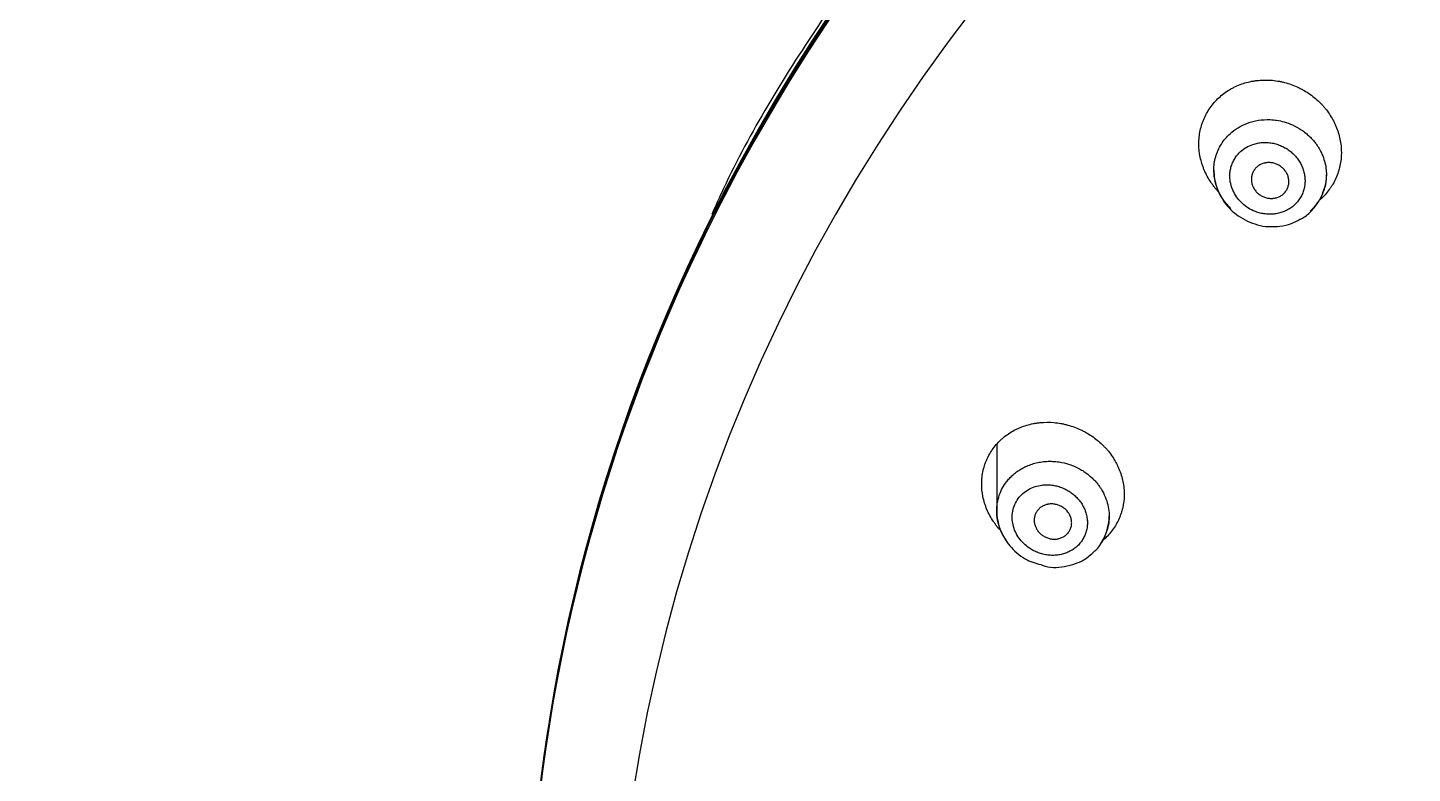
# Model space of a CAD drawing. Header units: millimetres. Extents: x 6110 to 6704, y -2661 to -1821.
# Drawn here: x 6320.92 to 6330.16, y -2167.07 to -2162.1 of the extents above; entities that cross this region are included whole.
import ezdxf

# ---------------------------------------------------------------- set-up
doc = ezdxf.new("R2010")
doc.units = ezdxf.units.MM
doc.header["$LTSCALE"] = 0.1
doc.linetypes.add('HIDDEN2', pattern=[4.7625, 3.175, -1.5875])
doc.layers.add('1', color=4, linetype='HIDDEN2', lineweight=13)
doc.layers.add('DIM', color=3, linetype='Continuous', lineweight=9)

msp = doc.modelspace()

# ---------------------------------------------------------------- hatches: boundary and pattern name
at = {"layer": 'DIM'}
h = msp.add_hatch(dxfattribs=at)
h.set_pattern_fill('ANSI31', color=2)
edge = h.paths.add_edge_path()
edge.add_line((6619.6172, -2595.9805), (6619.6172, -1962.2056))
edge.add_line((6634.6172, -1966.1101), (6619.6172, -1966.1101))
edge.add_line((6634.6172, -2610.9805), (6634.6172, -1966.1101))
edge.add_line((6634.6172, -2610.9805), (6184.4567, -2610.9805))
edge.add_line((6619.6172, -2595.9805), (6184.4567, -2595.9805))
edge.add_line((6184.4567, -2610.9805), (6184.4567, -2595.9805))

# ---------------------------------------------------------------- linework, layer by layer
at = {"layer": '1', "color": 7, "linetype": 'Continuous', "lineweight": -3}
msp.add_line((6327.384, -2164.8814), (6327.384, -2165.3202), dxfattribs=at)
for centre, major_axis, start_param, end_param in [((6338.0093, -2168.509), (-13.75, 0), 3.141606, 7.301236), ((6338.0093, -2168.5196), (-13.75, 0), 3.141627, 6.283151), ((6338.0093, -2168.5303), (-13.75, 0), 3.570041, 5.884468), ((6338.0093, -2168.4983), (13.75, 0), 0.43031, 2.719801), ((6338.0093, -2168.8384), (13.1753, 0), 4.984867, 10.723113), ((6338.0093, -2168.4983), (13.75, 0), 2.719801, 3.141519), ((6338.0093, -2168.5303), (-13.75, 0), 5.884468, 6.700528)]:
    msp.add_ellipse(centre, major_axis=major_axis, ratio=0.906308, start_param=start_param, end_param=end_param, dxfattribs=at)
for points, knots in [([(6338.0093, -2155.9663), (6337.7679, -2155.9664), (6337.0781, -2155.9829), (6335.942, -2156.0884), (6334.6189, -2156.3324), (6333.3278, -2156.6934), (6332.0816, -2157.1679), (6330.8922, -2157.7515), (6329.7713, -2158.4386), (6328.7294, -2159.2224), (6327.7775, -2160.0959), (6326.9214, -2161.0491), (6326.1826, -2162.078), (6325.7057, -2162.85), (6325.5094, -2163.2875), (6325.4841, -2163.346)], [0, 0, 0, 0, 0.045962, 0.131573, 0.217212, 0.30285, 0.38848, 0.474094, 0.559684, 0.645241, 0.730753, 0.81621, 0.901603, 0.986925, 1, 1, 1, 1]), ([(6328.8612, -2163.1921), (6328.8536, -2163.1839), (6328.8463, -2163.1755), (6328.8343, -2163.1608), (6328.8295, -2163.1546), (6328.8203, -2163.1421), (6328.8159, -2163.1358), (6328.7946, -2163.1039), (6328.7801, -2163.0771), (6328.7653, -2163.042), (6328.7625, -2163.0349), (6328.7573, -2163.0206), (6328.7548, -2163.0133), (6328.748, -2162.9916), (6328.7443, -2162.977), (6328.7352, -2162.933), (6328.7322, -2162.9034), (6328.7321, -2162.866), (6328.7323, -2162.8585), (6328.7331, -2162.8436), (6328.7337, -2162.8362), (6328.736, -2162.8142), (6328.7406, -2162.7851), (6328.7481, -2162.7567), (6328.755, -2162.7357), (6328.7574, -2162.7287), (6328.7614, -2162.7184), (6328.7628, -2162.7149), (6328.7657, -2162.7081), (6328.7671, -2162.7047), (6328.7807, -2162.6744), (6328.7955, -2162.6491), (6328.8217, -2162.6136), (6328.8311, -2162.6021), (6328.8513, -2162.5801), (6328.8619, -2162.5697), (6328.8952, -2162.5403), (6328.9194, -2162.5231), (6328.9522, -2162.5045), (6328.9589, -2162.5009), (6328.9725, -2162.4942), (6328.9793, -2162.4909), (6329.0001, -2162.4818), (6329.0283, -2162.4711), (6329.0577, -2162.4632), (6329.0801, -2162.4583), (6329.0876, -2162.4568), (6329.1029, -2162.4543), (6329.1106, -2162.4532), (6329.1489, -2162.4486), (6329.1798, -2162.4479), (6329.2261, -2162.4511), (6329.2416, -2162.4529), (6329.2649, -2162.4568), (6329.2726, -2162.4582), (6329.288, -2162.4614), (6329.2956, -2162.4632), (6329.3334, -2162.4731), (6329.3627, -2162.4836), (6329.3984, -2162.5001), (6329.4054, -2162.5036), (6329.4195, -2162.5108), (6329.4264, -2162.5146), (6329.4468, -2162.5264), (6329.4599, -2162.5349), (6329.4981, -2162.5618), (6329.5218, -2162.5819), (6329.5493, -2162.6099), (6329.5546, -2162.6156), (6329.565, -2162.6272), (6329.57, -2162.6331), (6329.5846, -2162.651), (6329.6029, -2162.6757), (6329.6187, -2162.7019), (6329.6297, -2162.7221), (6329.6332, -2162.7289), (6329.6398, -2162.7427), (6329.643, -2162.7497), (6329.6579, -2162.7848), (6329.6668, -2162.8135), (6329.676, -2162.8575), (6329.6783, -2162.8723), (6329.6806, -2162.8947), (6329.6812, -2162.9022), (6329.682, -2162.9172), (6329.6821, -2162.9246), (6329.6822, -2162.9616), (6329.6792, -2162.9909), (6329.6715, -2163.027), (6329.6698, -2163.0342), (6329.666, -2163.0485), (6329.6639, -2163.0556), (6329.657, -2163.0767), (6329.6465, -2163.1041), (6329.6331, -2163.1301), (6329.622, -2163.1491), (6329.6182, -2163.1554), (6329.61, -2163.1677), (6329.6058, -2163.1738), (6329.5838, -2163.2037), (6329.5637, -2163.2256), (6329.5412, -2163.2455)], [0, 0, 0, 0, 0.015067, 0.015067, 0.025545, 0.025545, 0.036023, 0.036023, 0.077935, 0.077935, 0.088413, 0.088413, 0.098891, 0.098891, 0.119847, 0.119847, 0.161759, 0.161759, 0.172237, 0.172237, 0.182715, 0.182715, 0.203671, 0.224627, 0.224627, 0.235105, 0.235105, 0.240344, 0.240344, 0.245583, 0.245583, 0.287495, 0.287495, 0.308452, 0.308452, 0.329408, 0.329408, 0.37132, 0.37132, 0.381798, 0.381798, 0.392276, 0.392276, 0.413232, 0.434188, 0.434188, 0.444666, 0.444666, 0.455144, 0.455144, 0.497056, 0.497056, 0.518012, 0.518012, 0.52849, 0.52849, 0.538968, 0.538968, 0.58088, 0.58088, 0.591358, 0.591358, 0.601836, 0.601836, 0.622792, 0.622792, 0.664704, 0.664704, 0.675182, 0.675182, 0.68566, 0.68566, 0.706616, 0.727572, 0.727572, 0.73805, 0.73805, 0.748528, 0.748528, 0.79044, 0.79044, 0.811396, 0.811396, 0.821874, 0.821874, 0.832352, 0.832352, 0.874264, 0.874264, 0.884742, 0.884742, 0.89522, 0.89522, 0.916176, 0.937132, 0.937132, 0.94761, 0.94761, 0.958088, 0.958088, 1, 1, 1, 1]), ([(6328.8322, -2163.0494), (6328.8322, -2163.0347), (6328.8342, -2163.0045), (6328.8435, -2162.9598), (6328.8594, -2162.9163), (6328.881, -2162.8759), (6328.9077, -2162.8391), (6328.944, -2162.8013), (6328.9928, -2162.7648), (6329.0568, -2162.7339), (6329.1294, -2162.715), (6329.1955, -2162.7112), (6329.2533, -2162.7168), (6329.3038, -2162.7277), (6329.3594, -2162.7479), (6329.4071, -2162.7741), (6329.4441, -2162.8012), (6329.4697, -2162.8238), (6329.4913, -2162.8463), (6329.5093, -2162.8682), (6329.5239, -2162.889), (6329.5357, -2162.9083), (6329.5451, -2162.9258), (6329.5576, -2162.9524), (6329.5709, -2162.9894), (6329.5802, -2163.0359), (6329.5822, -2163.0661), (6329.5822, -2163.08)], [0, 0, 0, 0, 0.039799, 0.082277, 0.124208, 0.165601, 0.206468, 0.246817, 0.305965, 0.367652, 0.431904, 0.498745, 0.535895, 0.579448, 0.6294, 0.685748, 0.717435, 0.746747, 0.773682, 0.798242, 0.820425, 0.840232, 0.857661, 0.872714, 0.918029, 0.962394, 1, 1, 1, 1]), ([(6329.368, -2163.2829), (6329.3758, -2163.2759), (6329.3902, -2163.2608), (6329.4084, -2163.2355), (6329.4226, -2163.2078), (6329.433, -2163.1785), (6329.439, -2163.1479), (6329.4406, -2163.1166), (6329.4381, -2163.0853), (6329.4312, -2163.0542), (6329.4202, -2163.0242), (6329.4055, -2162.9955), (6329.387, -2162.9687), (6329.3652, -2162.9442), (6329.3406, -2162.9224), (6329.3133, -2162.9036), (6329.2839, -2162.8883), (6329.2529, -2162.8764), (6329.2208, -2162.8685), (6329.1881, -2162.8646), (6329.1553, -2162.8647), (6329.123, -2162.8689), (6329.0867, -2162.8787), (6329.0477, -2162.8963), (6329.0136, -2162.9213), (6328.9883, -2162.9476), (6328.9702, -2162.973), (6328.9559, -2163.0007), (6328.9456, -2163.03), (6328.9396, -2163.0606), (6328.9377, -2163.0971), (6328.9425, -2163.1391), (6328.9576, -2163.1848), (6328.9812, -2163.2273), (6329.0128, -2163.2651), (6329.0509, -2163.2968), (6329.0896, -2163.3185), (6329.1257, -2163.3322), (6329.1578, -2163.3401), (6329.1905, -2163.3439), (6329.2233, -2163.3439), (6329.2556, -2163.3396), (6329.2867, -2163.3312), (6329.3163, -2163.319), (6329.3438, -2163.303), (6329.3602, -2163.29), (6329.368, -2163.2829)], [0, 0, 0, 0, 0.020941, 0.041666, 0.062587, 0.08347, 0.104175, 0.125092, 0.145896, 0.166605, 0.187584, 0.208344, 0.229058, 0.250073, 0.270853, 0.291568, 0.312561, 0.333428, 0.354137, 0.375038, 0.395999, 0.416712, 0.437532, 0.468897, 0.500115, 0.521013, 0.54175, 0.562686, 0.583551, 0.604251, 0.625144, 0.656386, 0.687563, 0.718846, 0.749999, 0.781298, 0.81245, 0.833391, 0.854111, 0.874963, 0.895882, 0.91659, 0.937464, 0.958392, 0.979104, 1, 1, 1, 1]), ([(6329.2956, -2163.2083), (6329.2897, -2163.2135), (6329.2833, -2163.2181), (6329.2731, -2163.224), (6329.2696, -2163.2258), (6329.2623, -2163.229), (6329.2585, -2163.2305), (6329.2471, -2163.2343), (6329.2393, -2163.236), (6329.2293, -2163.2373), (6329.2272, -2163.2375), (6329.2232, -2163.2378), (6329.2211, -2163.2379), (6329.215, -2163.2381), (6329.2109, -2163.238), (6329.1987, -2163.2373), (6329.1906, -2163.236), (6329.1786, -2163.233), (6329.1746, -2163.2318), (6329.1668, -2163.229), (6329.1592, -2163.226), (6329.1519, -2163.2222), (6329.1447, -2163.2181), (6329.1412, -2163.2159), (6329.131, -2163.2088), (6329.1248, -2163.2036), (6329.1162, -2163.1949), (6329.1134, -2163.1919), (6329.1082, -2163.1855), (6329.1058, -2163.1822), (6329.099, -2163.1722), (6329.0951, -2163.1652), (6329.0904, -2163.1542), (6329.0889, -2163.1504), (6329.0865, -2163.1428), (6329.0855, -2163.1389), (6329.0831, -2163.1274), (6329.0822, -2163.1196), (6329.0821, -2163.1078), (6329.0823, -2163.1039), (6329.0831, -2163.0961), (6329.0842, -2163.0885), (6329.0862, -2163.081), (6329.0885, -2163.0736), (6329.0899, -2163.07), (6329.0946, -2163.0593), (6329.0985, -2163.0526), (6329.1053, -2163.0432), (6329.1077, -2163.0402), (6329.113, -2163.0344), (6329.1158, -2163.0316), (6329.1245, -2163.0238), (6329.1308, -2163.0193), (6329.1411, -2163.0133), (6329.1447, -2163.0115), (6329.152, -2163.0083), (6329.1594, -2163.0054), (6329.1671, -2163.0032), (6329.173, -2163.0019), (6329.175, -2163.0015), (6329.179, -2163.0008), (6329.181, -2163.0005), (6329.1911, -2162.9992), (6329.1992, -2162.999), (6329.2114, -2162.9998), (6329.2155, -2163.0002), (6329.2237, -2163.0015), (6329.2277, -2163.0023), (6329.2397, -2163.0053), (6329.2474, -2163.0081), (6329.2587, -2163.0132), (6329.2624, -2163.0151), (6329.2696, -2163.0192), (6329.2731, -2163.0214), (6329.2832, -2163.0284), (6329.2894, -2163.0337), (6329.301, -2163.0454), (6329.3062, -2163.0516), (6329.313, -2163.0616), (6329.3151, -2163.0651), (6329.319, -2163.0721), (6329.3208, -2163.0758), (6329.3255, -2163.0868), (6329.3279, -2163.0944), (6329.3304, -2163.1059), (6329.331, -2163.1098), (6329.3319, -2163.1177), (6329.3321, -2163.1216), (6329.3322, -2163.1333), (6329.3315, -2163.141), (6329.3291, -2163.1525), (6329.3281, -2163.1563), (6329.3258, -2163.1637), (6329.3244, -2163.1673), (6329.3198, -2163.1778), (6329.3159, -2163.1845), (6329.3067, -2163.1972), (6329.3015, -2163.203), (6329.2956, -2163.2083)], [0, 0, 0, 0, 0.03125, 0.03125, 0.046875, 0.046875, 0.0625, 0.0625, 0.09375, 0.09375, 0.101563, 0.101563, 0.109375, 0.109375, 0.125, 0.125, 0.15625, 0.15625, 0.171875, 0.171875, 0.1875, 0.203125, 0.203125, 0.21875, 0.21875, 0.25, 0.25, 0.265625, 0.265625, 0.28125, 0.28125, 0.3125, 0.3125, 0.328125, 0.328125, 0.34375, 0.34375, 0.375, 0.375, 0.390625, 0.390625, 0.40625, 0.421875, 0.421875, 0.4375, 0.4375, 0.46875, 0.46875, 0.484375, 0.484375, 0.5, 0.5, 0.53125, 0.53125, 0.546875, 0.546875, 0.5625, 0.578125, 0.578125, 0.585938, 0.585938, 0.59375, 0.59375, 0.625, 0.625, 0.640625, 0.640625, 0.65625, 0.65625, 0.6875, 0.6875, 0.703125, 0.703125, 0.71875, 0.71875, 0.75, 0.75, 0.78125, 0.78125, 0.796875, 0.796875, 0.8125, 0.8125, 0.84375, 0.84375, 0.859375, 0.859375, 0.875, 0.875, 0.90625, 0.90625, 0.921875, 0.921875, 0.9375, 0.9375, 0.96875, 0.96875, 1, 1, 1, 1]), ([(6328.9444, -2163.3049), (6328.9443, -2163.3049), (6328.9365, -2163.2974), (6328.9219, -2163.2821), (6328.9026, -2163.2581), (6328.8859, -2163.2338), (6328.8719, -2163.2093), (6328.8603, -2163.1851), (6328.851, -2163.1612), (6328.8438, -2163.1379), (6328.8385, -2163.1153), (6328.8349, -2163.0936), (6328.8328, -2163.0729), (6328.8322, -2163.0583), (6328.8322, -2163.0506), (6328.8322, -2163.0494)], [0, 0, 0, 0, 0.00077, 0.110256, 0.215777, 0.317336, 0.414932, 0.508566, 0.59824, 0.683954, 0.765709, 0.843508, 0.917351, 0.987242, 1, 1, 1, 1]), ([(6328.8322, -2163.0497), (6328.8327, -2163.0875), (6328.8444, -2163.1621), (6328.8991, -2163.2706), (6328.9933, -2163.3632), (6329.0999, -2163.4105), (6329.1741, -2163.4268), (6329.2019, -2163.4258), (6329.205, -2163.4256)], [0, 0, 0, 0, 0.191923, 0.397683, 0.618749, 0.857429, 0.983859, 1, 1, 1, 1]), ([(6329.5822, -2163.08), (6329.5822, -2163.0821), (6329.582, -2163.0999), (6329.579, -2163.1329), (6329.5717, -2163.1635), (6329.5669, -2163.1787), (6329.5667, -2163.1793)], [0, 0, 0, 0, 0.063487, 0.527256, 0.980863, 1, 1, 1, 1]), ([(6329.4057, -2163.3775), (6329.4115, -2163.3749), (6329.4426, -2163.3601), (6329.49, -2163.3173), (6329.5389, -2163.2534), (6329.5582, -2163.2052), (6329.5648, -2163.182)], [0, 0, 0, 0, 0.071724, 0.393676, 0.723461, 1, 1, 1, 1]), ([(6329.5667, -2163.1793), (6329.5623, -2163.1929), (6329.5517, -2163.2198), (6329.5306, -2163.2576), (6329.5047, -2163.2922), (6329.4848, -2163.3128), (6329.4743, -2163.3224)], [0, 0, 0, 0, 0.250328, 0.506046, 0.755917, 1, 1, 1, 1]), ([(6329.205, -2163.4256), (6329.2278, -2163.4269), (6329.2766, -2163.4253), (6329.3455, -2163.409), (6329.3877, -2163.3884), (6329.4057, -2163.3775)], [0, 0, 0, 0, 0.319402, 0.697878, 1, 1, 1, 1]), ([(6327.4027, -2165.4447), (6327.3981, -2165.4395), (6327.3937, -2165.4342), (6327.3845, -2165.4229), (6327.3797, -2165.4167), (6327.3705, -2165.4042), (6327.3661, -2165.3979), (6327.3449, -2165.3661), (6327.3305, -2165.3394), (6327.3159, -2165.3047), (6327.3132, -2165.2976), (6327.308, -2165.2834), (6327.3056, -2165.2762), (6327.2989, -2165.2546), (6327.2953, -2165.2402), (6327.2866, -2165.1967), (6327.2837, -2165.1674), (6327.2841, -2165.1307), (6327.2843, -2165.1233), (6327.2852, -2165.1086), (6327.2859, -2165.1013), (6327.2884, -2165.0797), (6327.2933, -2165.0511), (6327.3012, -2165.0234), (6327.3082, -2165.0029), (6327.3108, -2164.9961), (6327.3163, -2164.9827), (6327.3192, -2164.976), (6327.3347, -2164.9432), (6327.3498, -2164.9187), (6327.3763, -2164.8845), (6327.3858, -2164.8735), (6327.4011, -2164.8577), (6327.4063, -2164.8525), (6327.417, -2164.8426), (6327.4225, -2164.8378), (6327.4505, -2164.8144), (6327.4748, -2164.798), (6327.5076, -2164.7805), (6327.5143, -2164.7772), (6327.5279, -2164.7708), (6327.5348, -2164.7678), (6327.5556, -2164.7593), (6327.5838, -2164.7494), (6327.6131, -2164.7422), (6327.6354, -2164.7378), (6327.643, -2164.7366), (6327.6581, -2164.7343), (6327.6658, -2164.7334), (6327.7041, -2164.7296), (6327.7348, -2164.7295), (6327.781, -2164.7335), (6327.7964, -2164.7355), (6327.8195, -2164.7396), (6327.8273, -2164.7412), (6327.8426, -2164.7446), (6327.8502, -2164.7465), (6327.8878, -2164.7567), (6327.9171, -2164.7675), (6327.9525, -2164.7842), (6327.9596, -2164.7877), (6327.9735, -2164.7951), (6327.9805, -2164.7989), (6328.0008, -2164.8108), (6328.014, -2164.8193), (6328.052, -2164.8464), (6328.0757, -2164.8665), (6328.1029, -2164.8944), (6328.1083, -2164.9001), (6328.1186, -2164.9117), (6328.1236, -2164.9176), (6328.1382, -2164.9355), (6328.1564, -2164.9601), (6328.1721, -2164.9861), (6328.183, -2165.0062), (6328.1864, -2165.0129), (6328.193, -2165.0267), (6328.1961, -2165.0336), (6328.2108, -2165.0686), (6328.2196, -2165.097), (6328.2284, -2165.1405), (6328.2306, -2165.1551), (6328.2327, -2165.1772), (6328.2332, -2165.1846), (6328.2339, -2165.1993), (6328.234, -2165.2067), (6328.2337, -2165.2432), (6328.2304, -2165.2719), (6328.2224, -2165.3073), (6328.2206, -2165.3143), (6328.2176, -2165.3248), (6328.2166, -2165.3283), (6328.2144, -2165.3353), (6328.2087, -2165.3525), (6328.2019, -2165.3692), (6328.1835, -2165.4082), (6328.1685, -2165.4328), (6328.1327, -2165.479), (6328.1124, -2165.5001), (6328.0897, -2165.5191)], [0, 0, 0, 0, 0.009379, 0.009379, 0.019918, 0.019918, 0.030457, 0.030457, 0.072611, 0.072611, 0.083149, 0.083149, 0.093688, 0.093688, 0.114765, 0.114765, 0.156919, 0.156919, 0.167457, 0.167457, 0.177996, 0.177996, 0.199073, 0.22015, 0.22015, 0.230688, 0.230688, 0.241227, 0.241227, 0.283381, 0.283381, 0.304458, 0.304458, 0.314996, 0.314996, 0.325535, 0.325535, 0.367689, 0.367689, 0.378228, 0.378228, 0.388766, 0.388766, 0.409843, 0.43092, 0.43092, 0.441459, 0.441459, 0.451997, 0.451997, 0.494151, 0.494151, 0.515228, 0.515228, 0.525767, 0.525767, 0.536305, 0.536305, 0.578459, 0.578459, 0.588998, 0.588998, 0.599536, 0.599536, 0.620613, 0.620613, 0.662767, 0.662767, 0.673306, 0.673306, 0.683845, 0.683845, 0.704922, 0.725999, 0.725999, 0.736537, 0.736537, 0.747076, 0.747076, 0.78923, 0.78923, 0.810307, 0.810307, 0.820845, 0.820845, 0.831384, 0.831384, 0.873538, 0.873538, 0.884076, 0.884076, 0.889346, 0.889346, 0.894615, 0.915692, 0.915692, 0.957846, 0.957846, 1, 1, 1, 1]), ([(6327.384, -2165.3202), (6327.384, -2165.3075), (6327.3858, -2165.2768), (6327.3957, -2165.229), (6327.4155, -2165.1789), (6327.4393, -2165.1396), (6327.4633, -2165.1096), (6327.4852, -2165.087), (6327.51, -2165.0658), (6327.5379, -2165.0464), (6327.5686, -2165.0292), (6327.6022, -2165.0145), (6327.6384, -2165.0029), (6327.6768, -2164.9947), (6327.7173, -2164.9903), (6327.7517, -2164.9901), (6327.7859, -2164.9926), (6327.8259, -2164.9986), (6327.8844, -2165.0147), (6327.9375, -2165.0396), (6327.978, -2165.0661), (6328.0031, -2165.0856), (6328.0253, -2165.1058), (6328.0447, -2165.1263), (6328.0615, -2165.1468), (6328.0759, -2165.167), (6328.0945, -2165.1972), (6328.1142, -2165.239), (6328.1295, -2165.2934), (6328.1354, -2165.348), (6328.1322, -2165.4013), (6328.1205, -2165.4523), (6328.101, -2165.4997), (6328.0832, -2165.5287), (6328.0733, -2165.5423)], [0, 0, 0, 0, 0.029278, 0.071516, 0.113262, 0.154533, 0.177822, 0.201874, 0.226691, 0.252276, 0.278631, 0.30576, 0.333662, 0.362341, 0.391798, 0.422035, 0.436627, 0.465568, 0.508838, 0.566408, 0.59055, 0.613528, 0.635342, 0.655992, 0.675478, 0.693801, 0.71096, 0.754642, 0.79751, 0.839573, 0.880842, 0.921328, 0.961043, 1, 1, 1, 1]), ([(6327.9484, -2165.5251), (6327.9544, -2165.5169), (6327.9653, -2165.4996), (6327.9776, -2165.4716), (6327.9855, -2165.442), (6327.9894, -2165.4115), (6327.9888, -2165.3806), (6327.9838, -2165.3497), (6327.9747, -2165.3195), (6327.9616, -2165.2904), (6327.9446, -2165.2629), (6327.9243, -2165.2375), (6327.9008, -2165.2146), (6327.8746, -2165.1946), (6327.8461, -2165.1776), (6327.8158, -2165.1642), (6327.7842, -2165.1544), (6327.7517, -2165.1484), (6327.7191, -2165.1463), (6327.6813, -2165.1487), (6327.6393, -2165.1578), (6327.5959, -2165.1771), (6327.5577, -2165.2041), (6327.5265, -2165.2383), (6327.5035, -2165.2781), (6327.4899, -2165.3221), (6327.4858, -2165.3682), (6327.4917, -2165.4148), (6327.5069, -2165.46), (6327.5311, -2165.502), (6327.5628, -2165.5394), (6327.5971, -2165.5672), (6327.6303, -2165.5869), (6327.6606, -2165.6003), (6327.6922, -2165.6101), (6327.7246, -2165.6161), (6327.7573, -2165.6181), (6327.7897, -2165.6161), (6327.8213, -2165.6102), (6327.8516, -2165.6003), (6327.88, -2165.5866), (6327.906, -2165.5695), (6327.9292, -2165.549), (6327.9424, -2165.5334), (6327.9484, -2165.5251)], [0, 0, 0, 0, 0.020952, 0.041691, 0.062626, 0.083506, 0.104213, 0.125142, 0.145937, 0.166646, 0.187638, 0.20839, 0.229103, 0.250127, 0.270906, 0.291619, 0.312612, 0.333487, 0.354197, 0.375092, 0.4064, 0.437541, 0.468916, 0.500133, 0.531386, 0.562634, 0.593846, 0.625048, 0.656287, 0.687477, 0.718739, 0.749918, 0.770856, 0.791578, 0.812424, 0.833357, 0.854078, 0.874936, 0.895865, 0.916574, 0.937434, 0.958387, 0.979109, 1, 1, 1, 1]), ([(6327.8476, -2165.4808), (6327.8417, -2165.4859), (6327.8354, -2165.4903), (6327.8252, -2165.4959), (6327.8217, -2165.4977), (6327.8145, -2165.5008), (6327.8107, -2165.5022), (6327.7994, -2165.5058), (6327.7916, -2165.5075), (6327.7796, -2165.5089), (6327.7755, -2165.5092), (6327.7674, -2165.5093), (6327.7633, -2165.5092), (6327.7511, -2165.5084), (6327.7431, -2165.5071), (6327.7311, -2165.5041), (6327.7271, -2165.5029), (6327.7193, -2165.5001), (6327.7117, -2165.4971), (6327.7044, -2165.4934), (6327.6972, -2165.4893), (6327.6936, -2165.4871), (6327.6834, -2165.4801), (6327.6771, -2165.4749), (6327.6685, -2165.4663), (6327.6657, -2165.4633), (6327.6605, -2165.457), (6327.658, -2165.4538), (6327.6511, -2165.4438), (6327.6472, -2165.4369), (6327.6424, -2165.426), (6327.641, -2165.4223), (6327.6385, -2165.4147), (6327.6374, -2165.4109), (6327.6349, -2165.3995), (6327.6341, -2165.3919), (6327.634, -2165.3822), (6327.634, -2165.3802), (6327.6342, -2165.3764), (6327.6346, -2165.3706), (6327.636, -2165.3612), (6327.6379, -2165.3539), (6327.6403, -2165.3466), (6327.6416, -2165.343), (6327.6463, -2165.3326), (6327.6502, -2165.3261), (6327.657, -2165.3169), (6327.6594, -2165.314), (6327.6647, -2165.3083), (6327.6674, -2165.3057), (6327.6761, -2165.2981), (6327.6824, -2165.2937), (6327.6927, -2165.288), (6327.6962, -2165.2862), (6327.7035, -2165.2831), (6327.7108, -2165.2804), (6327.7185, -2165.2783), (6327.7244, -2165.2771), (6327.7263, -2165.2767), (6327.7303, -2165.276), (6327.7323, -2165.2758), (6327.7424, -2165.2746), (6327.7504, -2165.2744), (6327.7626, -2165.2752), (6327.7667, -2165.2757), (6327.7748, -2165.277), (6327.7789, -2165.2778), (6327.7908, -2165.2809), (6327.7986, -2165.2836), (6327.8098, -2165.2887), (6327.8136, -2165.2906), (6327.8208, -2165.2946), (6327.8243, -2165.2968), (6327.8344, -2165.3038), (6327.8407, -2165.3089), (6327.848, -2165.3162), (6327.8494, -2165.3177), (6327.8522, -2165.3207), (6327.8562, -2165.3253), (6327.8624, -2165.3333), (6327.8666, -2165.34), (6327.8696, -2165.3453), (6327.8705, -2165.347), (6327.8723, -2165.3506), (6327.8732, -2165.3524), (6327.8772, -2165.3616), (6327.8796, -2165.369), (6327.8821, -2165.3804), (6327.8828, -2165.3843), (6327.8835, -2165.3901), (6327.8836, -2165.392), (6327.8839, -2165.3959), (6327.8839, -2165.3979), (6327.884, -2165.4075), (6327.8833, -2165.4151), (6327.881, -2165.4263), (6327.88, -2165.43), (6327.8777, -2165.4373), (6327.8763, -2165.4408), (6327.8717, -2165.4512), (6327.8678, -2165.4577), (6327.8587, -2165.47), (6327.8534, -2165.4757), (6327.8476, -2165.4808)], [0, 0, 0, 0, 0.03125, 0.03125, 0.046875, 0.046875, 0.0625, 0.0625, 0.09375, 0.09375, 0.109375, 0.109375, 0.125, 0.125, 0.15625, 0.15625, 0.171875, 0.171875, 0.1875, 0.203125, 0.203125, 0.21875, 0.21875, 0.25, 0.25, 0.265625, 0.265625, 0.28125, 0.28125, 0.3125, 0.3125, 0.328125, 0.328125, 0.34375, 0.34375, 0.375, 0.375, 0.382813, 0.382813, 0.390625, 0.40625, 0.421875, 0.421875, 0.4375, 0.4375, 0.46875, 0.46875, 0.484375, 0.484375, 0.5, 0.5, 0.53125, 0.53125, 0.546875, 0.546875, 0.5625, 0.578125, 0.578125, 0.585938, 0.585938, 0.59375, 0.59375, 0.625, 0.625, 0.640625, 0.640625, 0.65625, 0.65625, 0.6875, 0.6875, 0.703125, 0.703125, 0.71875, 0.71875, 0.75, 0.75, 0.757813, 0.757813, 0.765625, 0.78125, 0.796875, 0.796875, 0.804688, 0.804688, 0.8125, 0.8125, 0.84375, 0.84375, 0.859375, 0.859375, 0.867188, 0.867188, 0.875, 0.875, 0.90625, 0.90625, 0.921875, 0.921875, 0.9375, 0.9375, 0.96875, 0.96875, 1, 1, 1, 1]), ([(6327.4511, -2165.5218), (6327.4504, -2165.5208), (6327.4447, -2165.5128), (6327.4348, -2165.4977), (6327.4226, -2165.4761), (6327.4124, -2165.4548), (6327.404, -2165.4339), (6327.3973, -2165.4135), (6327.389, -2165.3817), (6327.3846, -2165.3505), (6327.384, -2165.326), (6327.384, -2165.3202)], [0, 0, 0, 0, 0.015787, 0.133299, 0.246284, 0.354745, 0.458685, 0.558107, 0.653014, 0.917641, 1, 1, 1, 1]), ([(6327.3841, -2165.3187), (6327.3845, -2165.3618), (6327.3988, -2165.444), (6327.4657, -2165.5585), (6327.564, -2165.6432), (6327.6411, -2165.6711), (6327.6791, -2165.679)], [0, 0, 0, 0, 0.253118, 0.512714, 0.78039, 1, 1, 1, 1]), ([(6328.0249, -2165.5997), (6328.0343, -2165.5923), (6328.0628, -2165.567), (6328.0983, -2165.512), (6328.127, -2165.4372), (6328.1335, -2165.3843), (6328.1338, -2165.3569)], [0, 0, 0, 0, 0.127982, 0.415763, 0.70649, 1, 1, 1, 1]), ([(6327.6791, -2165.679), (6327.6885, -2165.6831), (6327.7439, -2165.7041), (6327.8336, -2165.6969), (6327.928, -2165.6677), (6327.986, -2165.6364), (6328.0151, -2165.61), (6328.0249, -2165.5997)], [0, 0, 0, 0, 0.08006, 0.471132, 0.674603, 0.883222, 1, 1, 1, 1])]:
    msp.add_open_spline(points, degree=3, knots=knots, dxfattribs=at)
msp.add_open_spline([(6329.5648, -2163.182), (6329.5863, -2163.1344), (6329.5821, -2163.0799)], degree=2, dxfattribs=at)

doc.saveas('drawing.dxf')
